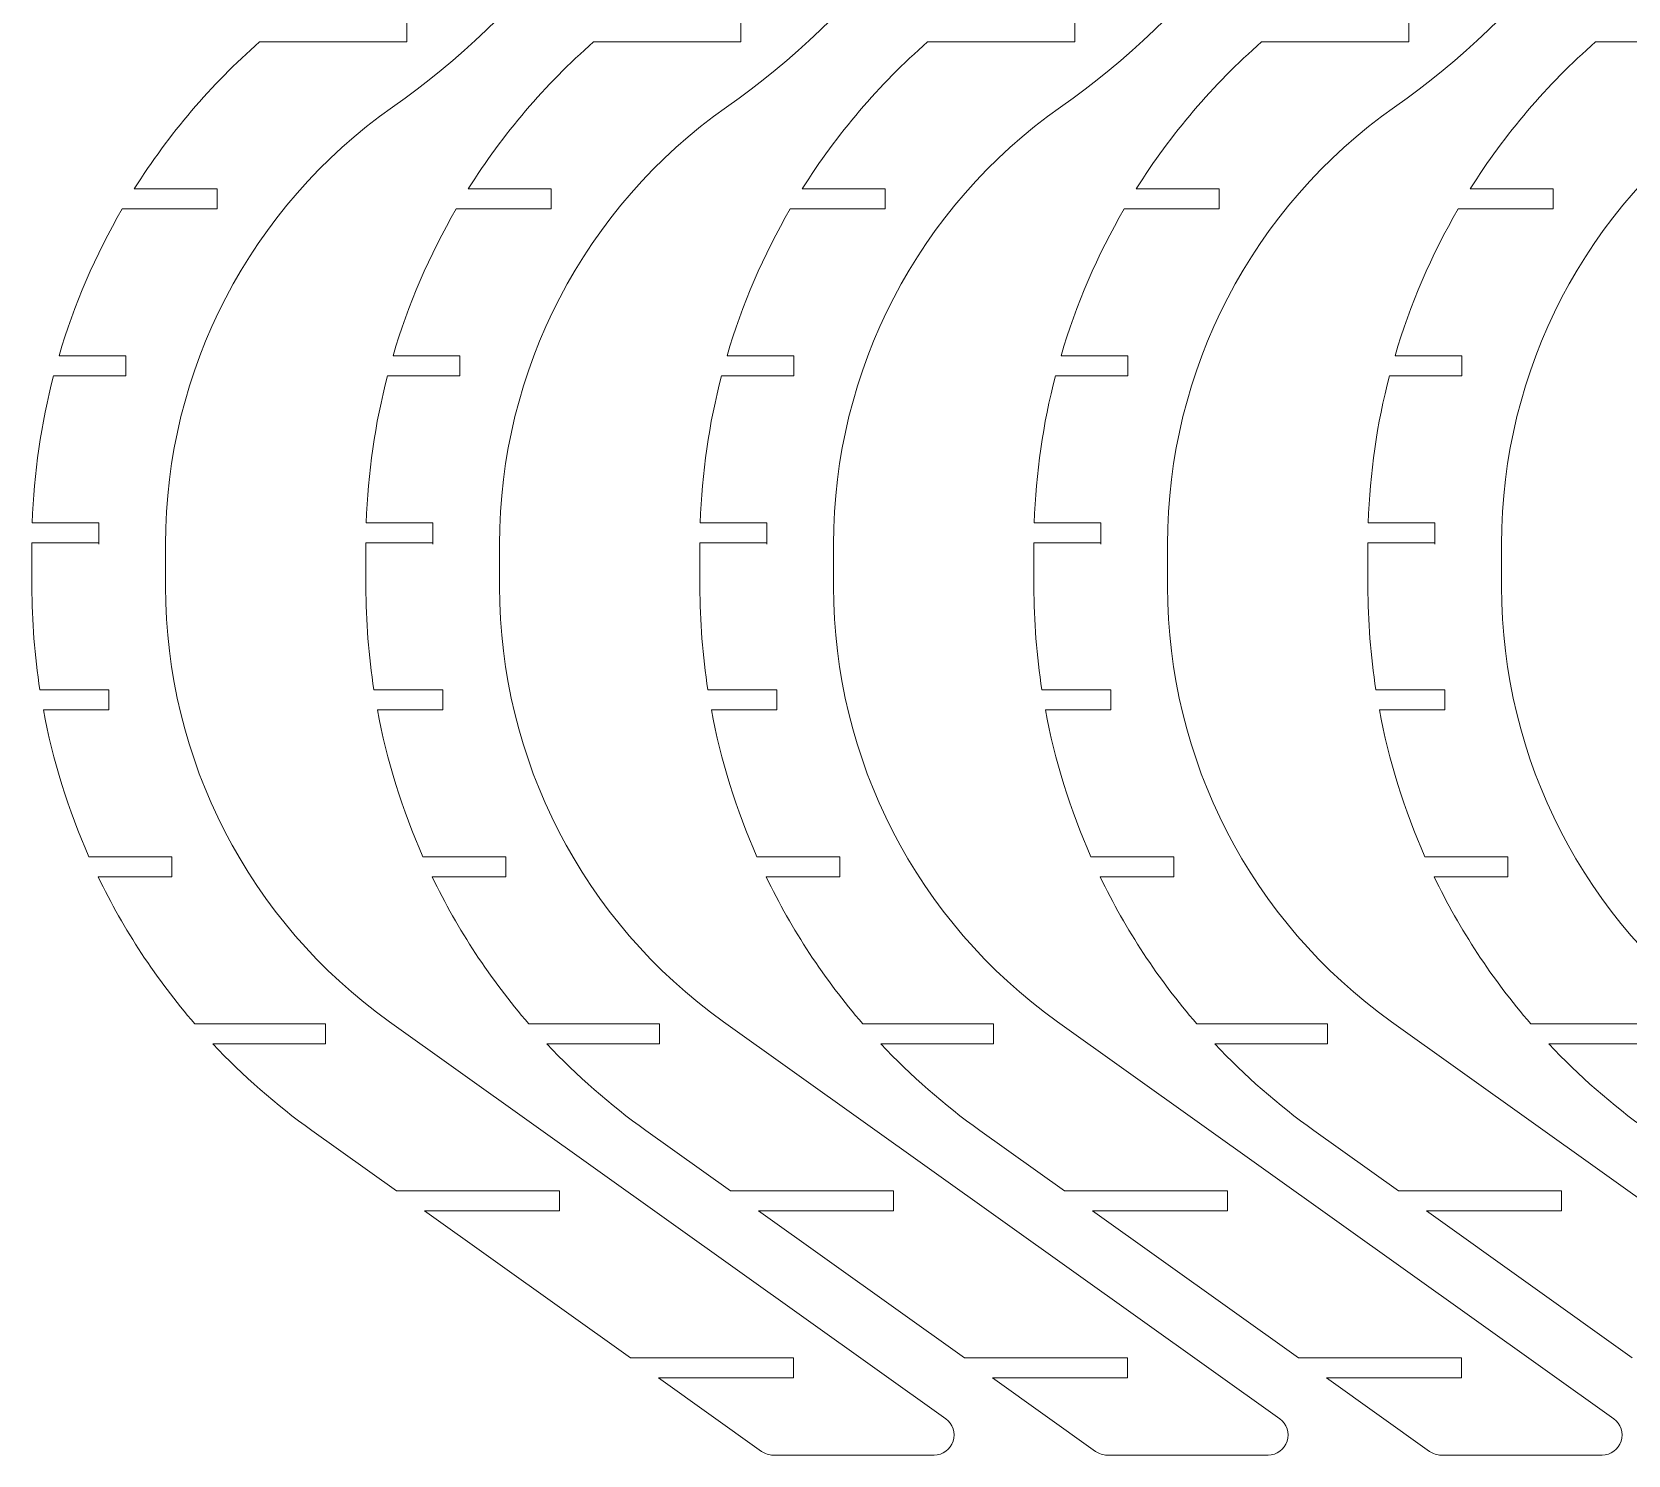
# Model space of a CAD drawing. Header units: millimetres. Extents: x -5830 to -1938, y -580 to 2011.
# Drawn here: x -2826.1 to -2587.2, y 1592 to 1805.1 of the extents above; entities that cross this region are included whole.
import ezdxf

# ---------------------------------------------------------------- set-up
doc = ezdxf.new("R2010")
doc.units = ezdxf.units.MM
doc.header["$MEASUREMENT"] = 0
doc.layers.add('layer 1', color=7, linetype='Continuous')

msp = doc.modelspace()

# ---------------------------------------------------------------- linework, layer by layer
at = {"layer": 'layer 1', "lineweight": 9}
for points in [[(-2772.1389, 1793.802), (-2732.1017, 1821.9402), (-2713.1616, 1871.5712), (-2724.2736, 1919.2289), (-2724.2736, 1919.2289), (-2735.3856, 1966.8867), (-2774.3234, 2003.0228), (-2822.6768, 2010.5516)], [(-2772.1389, 1793.802), (-2732.1017, 1821.9402), (-2713.1616, 1871.5712), (-2724.2736, 1919.2289), (-2724.2736, 1919.2289), (-2735.3856, 1966.8867), (-2774.3234, 2003.0228), (-2822.6768, 2010.5516)], [(-2722.1389, 1793.802), (-2682.1017, 1821.9402), (-2663.1616, 1871.5712), (-2674.2736, 1919.2289), (-2674.2736, 1919.2289), (-2685.3856, 1966.8867), (-2724.3234, 2003.0228), (-2772.6768, 2010.5516)], [(-2722.1389, 1793.802), (-2682.1017, 1821.9402), (-2663.1616, 1871.5712), (-2674.2736, 1919.2289), (-2674.2736, 1919.2289), (-2685.3856, 1966.8867), (-2724.3234, 2003.0228), (-2772.6768, 2010.5516)], [(-2672.1389, 1793.802), (-2632.1017, 1821.9402), (-2613.1616, 1871.5712), (-2624.2736, 1919.2289), (-2624.2736, 1919.2289), (-2635.3856, 1966.8867), (-2674.3234, 2003.0228), (-2722.6768, 2010.5516)], [(-2672.1389, 1793.802), (-2632.1017, 1821.9402), (-2613.1616, 1871.5712), (-2624.2736, 1919.2289), (-2624.2736, 1919.2289), (-2635.3856, 1966.8867), (-2674.3234, 2003.0228), (-2722.6768, 2010.5516)], [(-2622.1389, 1793.802), (-2582.1017, 1821.9402), (-2563.1616, 1871.5712), (-2574.2736, 1919.2289), (-2574.2736, 1919.2289), (-2585.3856, 1966.8867), (-2624.3234, 2003.0228), (-2672.6768, 2010.5516)], [(-2622.1389, 1793.802), (-2582.1017, 1821.9402), (-2563.1616, 1871.5712), (-2574.2736, 1919.2289), (-2574.2736, 1919.2289), (-2585.3856, 1966.8867), (-2624.3234, 2003.0228), (-2672.6768, 2010.5516)], [(-2572.1389, 1793.802), (-2532.1017, 1821.9402), (-2513.1616, 1871.5712), (-2524.2736, 1919.2289), (-2524.2736, 1919.2289), (-2535.3856, 1966.8867), (-2574.3234, 2003.0228), (-2622.6768, 2010.5516)], [(-2572.1389, 1793.802), (-2532.1017, 1821.9402), (-2513.1616, 1871.5712), (-2524.2736, 1919.2289), (-2524.2736, 1919.2289), (-2535.3856, 1966.8867), (-2574.3234, 2003.0228), (-2622.6768, 2010.5516)], [(-2691.0807, 1591.9804), (-2689.7764, 1591.9804), (-2688.6215, 1592.8231), (-2688.2236, 1594.0653), (-2688.2236, 1594.0653), (-2687.8258, 1595.3074), (-2688.2761, 1596.6643), (-2689.3377, 1597.4221)], [(-2691.0807, 1591.9804), (-2689.7764, 1591.9804), (-2688.6215, 1592.8231), (-2688.2236, 1594.0653), (-2688.2236, 1594.0653), (-2687.8258, 1595.3074), (-2688.2761, 1596.6643), (-2689.3377, 1597.4221)], [(-2641.0807, 1591.9804), (-2639.7764, 1591.9804), (-2638.6215, 1592.8231), (-2638.2236, 1594.0653), (-2638.2236, 1594.0653), (-2637.8258, 1595.3074), (-2638.2761, 1596.6643), (-2639.3377, 1597.4221)], [(-2641.0807, 1591.9804), (-2639.7764, 1591.9804), (-2638.6215, 1592.8231), (-2638.2236, 1594.0653), (-2638.2236, 1594.0653), (-2637.8258, 1595.3074), (-2638.2761, 1596.6643), (-2639.3377, 1597.4221)], [(-2591.0807, 1591.9804), (-2589.7764, 1591.9804), (-2588.6215, 1592.8231), (-2588.2236, 1594.0653), (-2588.2236, 1594.0653), (-2587.8258, 1595.3074), (-2588.2761, 1596.6643), (-2589.3377, 1597.4221)], [(-2591.0807, 1591.9804), (-2589.7764, 1591.9804), (-2588.6215, 1592.8231), (-2588.2236, 1594.0653), (-2588.2236, 1594.0653), (-2587.8258, 1595.3074), (-2588.2761, 1596.6643), (-2589.3377, 1597.4221)]]:
    msp.add_open_spline(points, degree=3, knots=[0, 0, 0, 0, 0.33333333, 0.33333333, 0.33333333, 0.33333333, 1, 1, 1, 1], dxfattribs=at)
for points in [[(-2770.0194, 1803.5517), (-2770.0194, 1803.5517), (-2770.0194, 1806.5517), (-2770.0194, 1806.5517)], [(-2770.0194, 1803.5517), (-2770.0194, 1803.5517), (-2770.0194, 1806.5517), (-2770.0194, 1806.5517)], [(-2720.0194, 1803.5517), (-2720.0194, 1803.5517), (-2720.0194, 1806.5517), (-2720.0194, 1806.5517)], [(-2720.0194, 1803.5517), (-2720.0194, 1803.5517), (-2720.0194, 1806.5517), (-2720.0194, 1806.5517)], [(-2670.0194, 1803.5517), (-2670.0194, 1803.5517), (-2670.0194, 1806.5517), (-2670.0194, 1806.5517)], [(-2670.0194, 1803.5517), (-2670.0194, 1803.5517), (-2670.0194, 1806.5517), (-2670.0194, 1806.5517)], [(-2620.0194, 1803.5517), (-2620.0194, 1803.5517), (-2620.0194, 1806.5517), (-2620.0194, 1806.5517)], [(-2620.0194, 1803.5517), (-2620.0194, 1803.5517), (-2620.0194, 1806.5517), (-2620.0194, 1806.5517)], [(-2792.0529, 1803.5517), (-2799.3387, 1797.1658), (-2805.6578, 1789.7551), (-2810.8121, 1781.5517)], [(-2792.0529, 1803.5517), (-2799.3387, 1797.1658), (-2805.6578, 1789.7551), (-2810.8121, 1781.5517)], [(-2770.0194, 1803.5517), (-2770.0194, 1803.5517), (-2792.0529, 1803.5517), (-2792.0529, 1803.5517)], [(-2770.0194, 1803.5517), (-2770.0194, 1803.5517), (-2792.0529, 1803.5517), (-2792.0529, 1803.5517)], [(-2742.0529, 1803.5517), (-2749.3387, 1797.1658), (-2755.6578, 1789.7551), (-2760.8121, 1781.5517)], [(-2742.0529, 1803.5517), (-2749.3387, 1797.1658), (-2755.6578, 1789.7551), (-2760.8121, 1781.5517)], [(-2720.0194, 1803.5517), (-2720.0194, 1803.5517), (-2742.0529, 1803.5517), (-2742.0529, 1803.5517)], [(-2720.0194, 1803.5517), (-2720.0194, 1803.5517), (-2742.0529, 1803.5517), (-2742.0529, 1803.5517)], [(-2692.0529, 1803.5517), (-2699.3387, 1797.1658), (-2705.6578, 1789.7551), (-2710.8121, 1781.5517)], [(-2692.0529, 1803.5517), (-2699.3387, 1797.1658), (-2705.6578, 1789.7551), (-2710.8121, 1781.5517)], [(-2670.0194, 1803.5517), (-2670.0194, 1803.5517), (-2692.0529, 1803.5517), (-2692.0529, 1803.5517)], [(-2670.0194, 1803.5517), (-2670.0194, 1803.5517), (-2692.0529, 1803.5517), (-2692.0529, 1803.5517)], [(-2642.0529, 1803.5517), (-2649.3387, 1797.1658), (-2655.6578, 1789.7551), (-2660.8121, 1781.5517)], [(-2642.0529, 1803.5517), (-2649.3387, 1797.1658), (-2655.6578, 1789.7551), (-2660.8121, 1781.5517)], [(-2620.0194, 1803.5517), (-2620.0194, 1803.5517), (-2642.0529, 1803.5517), (-2642.0529, 1803.5517)], [(-2620.0194, 1803.5517), (-2620.0194, 1803.5517), (-2642.0529, 1803.5517), (-2642.0529, 1803.5517)], [(-2592.0529, 1803.5517), (-2599.3387, 1797.1658), (-2605.6578, 1789.7551), (-2610.8121, 1781.5517)], [(-2592.0529, 1803.5517), (-2599.3387, 1797.1658), (-2605.6578, 1789.7551), (-2610.8121, 1781.5517)], [(-2570.0194, 1803.5517), (-2570.0194, 1803.5517), (-2592.0529, 1803.5517), (-2592.0529, 1803.5517)], [(-2570.0194, 1803.5517), (-2570.0194, 1803.5517), (-2592.0529, 1803.5517), (-2592.0529, 1803.5517)], [(-2772.1389, 1793.802), (-2793.4535, 1778.822), (-2806.1389, 1754.4017), (-2806.1389, 1728.3497)], [(-2772.1389, 1793.802), (-2793.4535, 1778.822), (-2806.1389, 1754.4017), (-2806.1389, 1728.3497)], [(-2722.1389, 1793.802), (-2743.4535, 1778.822), (-2756.1389, 1754.4017), (-2756.1389, 1728.3497)], [(-2722.1389, 1793.802), (-2743.4535, 1778.822), (-2756.1389, 1754.4017), (-2756.1389, 1728.3497)], [(-2672.1389, 1793.802), (-2693.4535, 1778.822), (-2706.1389, 1754.4017), (-2706.1389, 1728.3497)], [(-2672.1389, 1793.802), (-2693.4535, 1778.822), (-2706.1389, 1754.4017), (-2706.1389, 1728.3497)], [(-2622.1389, 1793.802), (-2643.4535, 1778.822), (-2656.1389, 1754.4017), (-2656.1389, 1728.3497)], [(-2622.1389, 1793.802), (-2643.4535, 1778.822), (-2656.1389, 1754.4017), (-2656.1389, 1728.3497)], [(-2572.1389, 1793.802), (-2593.4535, 1778.822), (-2606.1389, 1754.4017), (-2606.1389, 1728.3497)], [(-2572.1389, 1793.802), (-2593.4535, 1778.822), (-2606.1389, 1754.4017), (-2606.1389, 1728.3497)], [(-2798.4266, 1781.5517), (-2798.4266, 1781.5517), (-2810.8121, 1781.5517), (-2810.8121, 1781.5517)], [(-2798.4266, 1781.5517), (-2798.4266, 1781.5517), (-2810.8121, 1781.5517), (-2810.8121, 1781.5517)], [(-2798.4266, 1778.5517), (-2798.4266, 1778.5517), (-2798.4266, 1781.5517), (-2798.4266, 1781.5517)], [(-2798.4266, 1778.5517), (-2798.4266, 1778.5517), (-2798.4266, 1781.5517), (-2798.4266, 1781.5517)], [(-2748.4266, 1781.5517), (-2748.4266, 1781.5517), (-2760.8121, 1781.5517), (-2760.8121, 1781.5517)], [(-2748.4266, 1781.5517), (-2748.4266, 1781.5517), (-2760.8121, 1781.5517), (-2760.8121, 1781.5517)], [(-2748.4266, 1778.5517), (-2748.4266, 1778.5517), (-2748.4266, 1781.5517), (-2748.4266, 1781.5517)], [(-2748.4266, 1778.5517), (-2748.4266, 1778.5517), (-2748.4266, 1781.5517), (-2748.4266, 1781.5517)], [(-2698.4266, 1781.5517), (-2698.4266, 1781.5517), (-2710.8121, 1781.5517), (-2710.8121, 1781.5517)], [(-2698.4266, 1781.5517), (-2698.4266, 1781.5517), (-2710.8121, 1781.5517), (-2710.8121, 1781.5517)], [(-2698.4266, 1778.5517), (-2698.4266, 1778.5517), (-2698.4266, 1781.5517), (-2698.4266, 1781.5517)], [(-2698.4266, 1778.5517), (-2698.4266, 1778.5517), (-2698.4266, 1781.5517), (-2698.4266, 1781.5517)], [(-2648.4266, 1781.5517), (-2648.4266, 1781.5517), (-2660.8121, 1781.5517), (-2660.8121, 1781.5517)], [(-2648.4266, 1781.5517), (-2648.4266, 1781.5517), (-2660.8121, 1781.5517), (-2660.8121, 1781.5517)], [(-2648.4266, 1778.5517), (-2648.4266, 1778.5517), (-2648.4266, 1781.5517), (-2648.4266, 1781.5517)], [(-2648.4266, 1778.5517), (-2648.4266, 1778.5517), (-2648.4266, 1781.5517), (-2648.4266, 1781.5517)], [(-2598.4266, 1781.5517), (-2598.4266, 1781.5517), (-2610.8121, 1781.5517), (-2610.8121, 1781.5517)], [(-2598.4266, 1781.5517), (-2598.4266, 1781.5517), (-2610.8121, 1781.5517), (-2610.8121, 1781.5517)], [(-2598.4266, 1778.5517), (-2598.4266, 1778.5517), (-2598.4266, 1781.5517), (-2598.4266, 1781.5517)], [(-2598.4266, 1778.5517), (-2598.4266, 1778.5517), (-2598.4266, 1781.5517), (-2598.4266, 1781.5517)], [(-2812.6245, 1778.5517), (-2816.6461, 1771.6236), (-2819.8206, 1764.2373), (-2822.0798, 1756.5517)], [(-2812.6245, 1778.5517), (-2816.6461, 1771.6236), (-2819.8206, 1764.2373), (-2822.0798, 1756.5517)], [(-2798.4266, 1778.5517), (-2798.4266, 1778.5517), (-2812.6245, 1778.5517), (-2812.6245, 1778.5517)], [(-2798.4266, 1778.5517), (-2798.4266, 1778.5517), (-2812.6245, 1778.5517), (-2812.6245, 1778.5517)], [(-2762.6245, 1778.5517), (-2766.6461, 1771.6236), (-2769.8206, 1764.2373), (-2772.0798, 1756.5517)], [(-2762.6245, 1778.5517), (-2766.6461, 1771.6236), (-2769.8206, 1764.2373), (-2772.0798, 1756.5517)], [(-2748.4266, 1778.5517), (-2748.4266, 1778.5517), (-2762.6245, 1778.5517), (-2762.6245, 1778.5517)], [(-2748.4266, 1778.5517), (-2748.4266, 1778.5517), (-2762.6245, 1778.5517), (-2762.6245, 1778.5517)], [(-2712.6245, 1778.5517), (-2716.6461, 1771.6236), (-2719.8206, 1764.2373), (-2722.0798, 1756.5517)], [(-2712.6245, 1778.5517), (-2716.6461, 1771.6236), (-2719.8206, 1764.2373), (-2722.0798, 1756.5517)], [(-2698.4266, 1778.5517), (-2698.4266, 1778.5517), (-2712.6245, 1778.5517), (-2712.6245, 1778.5517)], [(-2698.4266, 1778.5517), (-2698.4266, 1778.5517), (-2712.6245, 1778.5517), (-2712.6245, 1778.5517)], [(-2662.6245, 1778.5517), (-2666.6461, 1771.6236), (-2669.8206, 1764.2373), (-2672.0798, 1756.5517)], [(-2662.6245, 1778.5517), (-2666.6461, 1771.6236), (-2669.8206, 1764.2373), (-2672.0798, 1756.5517)], [(-2648.4266, 1778.5517), (-2648.4266, 1778.5517), (-2662.6245, 1778.5517), (-2662.6245, 1778.5517)], [(-2648.4266, 1778.5517), (-2648.4266, 1778.5517), (-2662.6245, 1778.5517), (-2662.6245, 1778.5517)], [(-2612.6245, 1778.5517), (-2616.6461, 1771.6236), (-2619.8206, 1764.2373), (-2622.0798, 1756.5517)], [(-2612.6245, 1778.5517), (-2616.6461, 1771.6236), (-2619.8206, 1764.2373), (-2622.0798, 1756.5517)], [(-2598.4266, 1778.5517), (-2598.4266, 1778.5517), (-2612.6245, 1778.5517), (-2612.6245, 1778.5517)], [(-2598.4266, 1778.5517), (-2598.4266, 1778.5517), (-2612.6245, 1778.5517), (-2612.6245, 1778.5517)], [(-2812.0656, 1756.5517), (-2812.0656, 1756.5517), (-2822.0798, 1756.5517), (-2822.0798, 1756.5517)], [(-2812.0656, 1756.5517), (-2812.0656, 1756.5517), (-2822.0798, 1756.5517), (-2822.0798, 1756.5517)], [(-2812.0656, 1753.5517), (-2812.0656, 1753.5517), (-2812.0656, 1756.5517), (-2812.0656, 1756.5517)], [(-2812.0656, 1753.5517), (-2812.0656, 1753.5517), (-2812.0656, 1756.5517), (-2812.0656, 1756.5517)], [(-2762.0656, 1756.5517), (-2762.0656, 1756.5517), (-2772.0798, 1756.5517), (-2772.0798, 1756.5517)], [(-2762.0656, 1756.5517), (-2762.0656, 1756.5517), (-2772.0798, 1756.5517), (-2772.0798, 1756.5517)], [(-2762.0656, 1753.5517), (-2762.0656, 1753.5517), (-2762.0656, 1756.5517), (-2762.0656, 1756.5517)], [(-2762.0656, 1753.5517), (-2762.0656, 1753.5517), (-2762.0656, 1756.5517), (-2762.0656, 1756.5517)], [(-2712.0656, 1756.5517), (-2712.0656, 1756.5517), (-2722.0798, 1756.5517), (-2722.0798, 1756.5517)], [(-2712.0656, 1756.5517), (-2712.0656, 1756.5517), (-2722.0798, 1756.5517), (-2722.0798, 1756.5517)], [(-2712.0656, 1753.5517), (-2712.0656, 1753.5517), (-2712.0656, 1756.5517), (-2712.0656, 1756.5517)], [(-2712.0656, 1753.5517), (-2712.0656, 1753.5517), (-2712.0656, 1756.5517), (-2712.0656, 1756.5517)], [(-2662.0656, 1756.5517), (-2662.0656, 1756.5517), (-2672.0798, 1756.5517), (-2672.0798, 1756.5517)], [(-2662.0656, 1756.5517), (-2662.0656, 1756.5517), (-2672.0798, 1756.5517), (-2672.0798, 1756.5517)], [(-2662.0656, 1753.5517), (-2662.0656, 1753.5517), (-2662.0656, 1756.5517), (-2662.0656, 1756.5517)], [(-2662.0656, 1753.5517), (-2662.0656, 1753.5517), (-2662.0656, 1756.5517), (-2662.0656, 1756.5517)], [(-2612.0656, 1756.5517), (-2612.0656, 1756.5517), (-2622.0798, 1756.5517), (-2622.0798, 1756.5517)], [(-2612.0656, 1756.5517), (-2612.0656, 1756.5517), (-2622.0798, 1756.5517), (-2622.0798, 1756.5517)], [(-2612.0656, 1753.5517), (-2612.0656, 1753.5517), (-2612.0656, 1756.5517), (-2612.0656, 1756.5517)], [(-2612.0656, 1753.5517), (-2612.0656, 1753.5517), (-2612.0656, 1756.5517), (-2612.0656, 1756.5517)], [(-2822.9111, 1753.5517), (-2824.7843, 1746.3592), (-2825.8497, 1738.9803), (-2826.0877, 1731.5517)], [(-2822.9111, 1753.5517), (-2824.7843, 1746.3592), (-2825.8497, 1738.9803), (-2826.0877, 1731.5517)], [(-2812.0656, 1753.5517), (-2812.0656, 1753.5517), (-2822.9111, 1753.5517), (-2822.9111, 1753.5517)], [(-2812.0656, 1753.5517), (-2812.0656, 1753.5517), (-2822.9111, 1753.5517), (-2822.9111, 1753.5517)], [(-2772.9111, 1753.5517), (-2774.7843, 1746.3592), (-2775.8497, 1738.9803), (-2776.0877, 1731.5517)], [(-2772.9111, 1753.5517), (-2774.7843, 1746.3592), (-2775.8497, 1738.9803), (-2776.0877, 1731.5517)], [(-2762.0656, 1753.5517), (-2762.0656, 1753.5517), (-2772.9111, 1753.5517), (-2772.9111, 1753.5517)], [(-2762.0656, 1753.5517), (-2762.0656, 1753.5517), (-2772.9111, 1753.5517), (-2772.9111, 1753.5517)], [(-2722.9111, 1753.5517), (-2724.7843, 1746.3592), (-2725.8497, 1738.9803), (-2726.0877, 1731.5517)], [(-2722.9111, 1753.5517), (-2724.7843, 1746.3592), (-2725.8497, 1738.9803), (-2726.0877, 1731.5517)], [(-2712.0656, 1753.5517), (-2712.0656, 1753.5517), (-2722.9111, 1753.5517), (-2722.9111, 1753.5517)], [(-2712.0656, 1753.5517), (-2712.0656, 1753.5517), (-2722.9111, 1753.5517), (-2722.9111, 1753.5517)], [(-2672.9111, 1753.5517), (-2674.7843, 1746.3592), (-2675.8497, 1738.9803), (-2676.0877, 1731.5517)], [(-2672.9111, 1753.5517), (-2674.7843, 1746.3592), (-2675.8497, 1738.9803), (-2676.0877, 1731.5517)], [(-2662.0656, 1753.5517), (-2662.0656, 1753.5517), (-2672.9111, 1753.5517), (-2672.9111, 1753.5517)], [(-2662.0656, 1753.5517), (-2662.0656, 1753.5517), (-2672.9111, 1753.5517), (-2672.9111, 1753.5517)], [(-2622.9111, 1753.5517), (-2624.7843, 1746.3592), (-2625.8497, 1738.9803), (-2626.0877, 1731.5517)], [(-2622.9111, 1753.5517), (-2624.7843, 1746.3592), (-2625.8497, 1738.9803), (-2626.0877, 1731.5517)], [(-2612.0656, 1753.5517), (-2612.0656, 1753.5517), (-2622.9111, 1753.5517), (-2622.9111, 1753.5517)], [(-2612.0656, 1753.5517), (-2612.0656, 1753.5517), (-2622.9111, 1753.5517), (-2622.9111, 1753.5517)], [(-2816.1389, 1731.5517), (-2816.1389, 1731.5517), (-2826.0877, 1731.5517), (-2826.0877, 1731.5517)], [(-2816.1389, 1731.5517), (-2816.1389, 1731.5517), (-2826.0877, 1731.5517), (-2826.0877, 1731.5517)], [(-2816.1389, 1728.3497), (-2816.1389, 1728.3497), (-2816.1389, 1731.5517), (-2816.1389, 1731.5517)], [(-2816.1389, 1728.3497), (-2816.1389, 1728.3497), (-2816.1389, 1731.5517), (-2816.1389, 1731.5517)], [(-2766.1389, 1731.5517), (-2766.1389, 1731.5517), (-2776.0877, 1731.5517), (-2776.0877, 1731.5517)], [(-2766.1389, 1731.5517), (-2766.1389, 1731.5517), (-2776.0877, 1731.5517), (-2776.0877, 1731.5517)], [(-2766.1389, 1728.3497), (-2766.1389, 1728.3497), (-2766.1389, 1731.5517), (-2766.1389, 1731.5517)], [(-2766.1389, 1728.3497), (-2766.1389, 1728.3497), (-2766.1389, 1731.5517), (-2766.1389, 1731.5517)], [(-2716.1389, 1731.5517), (-2716.1389, 1731.5517), (-2726.0877, 1731.5517), (-2726.0877, 1731.5517)], [(-2716.1389, 1731.5517), (-2716.1389, 1731.5517), (-2726.0877, 1731.5517), (-2726.0877, 1731.5517)], [(-2716.1389, 1728.3497), (-2716.1389, 1728.3497), (-2716.1389, 1731.5517), (-2716.1389, 1731.5517)], [(-2716.1389, 1728.3497), (-2716.1389, 1728.3497), (-2716.1389, 1731.5517), (-2716.1389, 1731.5517)], [(-2666.1389, 1731.5517), (-2666.1389, 1731.5517), (-2676.0877, 1731.5517), (-2676.0877, 1731.5517)], [(-2666.1389, 1731.5517), (-2666.1389, 1731.5517), (-2676.0877, 1731.5517), (-2676.0877, 1731.5517)], [(-2666.1389, 1728.3497), (-2666.1389, 1728.3497), (-2666.1389, 1731.5517), (-2666.1389, 1731.5517)], [(-2666.1389, 1728.3497), (-2666.1389, 1728.3497), (-2666.1389, 1731.5517), (-2666.1389, 1731.5517)], [(-2616.1389, 1731.5517), (-2616.1389, 1731.5517), (-2626.0877, 1731.5517), (-2626.0877, 1731.5517)], [(-2616.1389, 1731.5517), (-2616.1389, 1731.5517), (-2626.0877, 1731.5517), (-2626.0877, 1731.5517)], [(-2616.1389, 1728.3497), (-2616.1389, 1728.3497), (-2616.1389, 1731.5517), (-2616.1389, 1731.5517)], [(-2616.1389, 1728.3497), (-2616.1389, 1728.3497), (-2616.1389, 1731.5517), (-2616.1389, 1731.5517)], [(-2826.1387, 1728.5517), (-2826.1389, 1728.4844), (-2826.1389, 1728.417), (-2826.1389, 1728.3497)], [(-2826.1389, 1728.3497), (-2826.1389, 1728.3497), (-2826.1389, 1728.5517), (-2826.1389, 1728.5517)], [(-2826.1387, 1728.5517), (-2826.1389, 1728.4844), (-2826.1389, 1728.417), (-2826.1389, 1728.3497)], [(-2826.1389, 1728.3497), (-2826.1389, 1728.3497), (-2826.1389, 1728.5517), (-2826.1389, 1728.5517)], [(-2826.1389, 1728.3497), (-2826.1389, 1728.3497), (-2826.1389, 1721.9804), (-2826.1389, 1721.9804)], [(-2826.1389, 1728.3497), (-2826.1389, 1728.3497), (-2826.1389, 1721.9804), (-2826.1389, 1721.9804)], [(-2816.1389, 1728.5517), (-2816.1389, 1728.5517), (-2826.1387, 1728.5517), (-2826.1387, 1728.5517)], [(-2816.1389, 1728.5517), (-2816.1389, 1728.5517), (-2826.1387, 1728.5517), (-2826.1387, 1728.5517)], [(-2806.1389, 1728.3497), (-2806.1389, 1728.3497), (-2806.1389, 1721.9804), (-2806.1389, 1721.9804)], [(-2806.1389, 1728.3497), (-2806.1389, 1728.3497), (-2806.1389, 1721.9804), (-2806.1389, 1721.9804)], [(-2776.1387, 1728.5517), (-2776.1389, 1728.4844), (-2776.1389, 1728.417), (-2776.1389, 1728.3497)], [(-2776.1389, 1728.3497), (-2776.1389, 1728.3497), (-2776.1389, 1728.5517), (-2776.1389, 1728.5517)], [(-2776.1387, 1728.5517), (-2776.1389, 1728.4844), (-2776.1389, 1728.417), (-2776.1389, 1728.3497)], [(-2776.1389, 1728.3497), (-2776.1389, 1728.3497), (-2776.1389, 1728.5517), (-2776.1389, 1728.5517)], [(-2776.1389, 1728.3497), (-2776.1389, 1728.3497), (-2776.1389, 1721.9804), (-2776.1389, 1721.9804)], [(-2776.1389, 1728.3497), (-2776.1389, 1728.3497), (-2776.1389, 1721.9804), (-2776.1389, 1721.9804)], [(-2766.1389, 1728.5517), (-2766.1389, 1728.5517), (-2776.1387, 1728.5517), (-2776.1387, 1728.5517)], [(-2766.1389, 1728.5517), (-2766.1389, 1728.5517), (-2776.1387, 1728.5517), (-2776.1387, 1728.5517)], [(-2756.1389, 1728.3497), (-2756.1389, 1728.3497), (-2756.1389, 1721.9804), (-2756.1389, 1721.9804)], [(-2756.1389, 1728.3497), (-2756.1389, 1728.3497), (-2756.1389, 1721.9804), (-2756.1389, 1721.9804)], [(-2726.1387, 1728.5517), (-2726.1389, 1728.4844), (-2726.1389, 1728.417), (-2726.1389, 1728.3497)], [(-2726.1389, 1728.3497), (-2726.1389, 1728.3497), (-2726.1389, 1728.5517), (-2726.1389, 1728.5517)], [(-2726.1387, 1728.5517), (-2726.1389, 1728.4844), (-2726.1389, 1728.417), (-2726.1389, 1728.3497)], [(-2726.1389, 1728.3497), (-2726.1389, 1728.3497), (-2726.1389, 1728.5517), (-2726.1389, 1728.5517)], [(-2726.1389, 1728.3497), (-2726.1389, 1728.3497), (-2726.1389, 1721.9804), (-2726.1389, 1721.9804)], [(-2726.1389, 1728.3497), (-2726.1389, 1728.3497), (-2726.1389, 1721.9804), (-2726.1389, 1721.9804)], [(-2716.1389, 1728.5517), (-2716.1389, 1728.5517), (-2726.1387, 1728.5517), (-2726.1387, 1728.5517)], [(-2716.1389, 1728.5517), (-2716.1389, 1728.5517), (-2726.1387, 1728.5517), (-2726.1387, 1728.5517)], [(-2706.1389, 1728.3497), (-2706.1389, 1728.3497), (-2706.1389, 1721.9804), (-2706.1389, 1721.9804)], [(-2706.1389, 1728.3497), (-2706.1389, 1728.3497), (-2706.1389, 1721.9804), (-2706.1389, 1721.9804)], [(-2676.1387, 1728.5517), (-2676.1389, 1728.4844), (-2676.1389, 1728.417), (-2676.1389, 1728.3497)], [(-2676.1389, 1728.3497), (-2676.1389, 1728.3497), (-2676.1389, 1728.5517), (-2676.1389, 1728.5517)], [(-2676.1387, 1728.5517), (-2676.1389, 1728.4844), (-2676.1389, 1728.417), (-2676.1389, 1728.3497)], [(-2676.1389, 1728.3497), (-2676.1389, 1728.3497), (-2676.1389, 1728.5517), (-2676.1389, 1728.5517)], [(-2676.1389, 1728.3497), (-2676.1389, 1728.3497), (-2676.1389, 1721.9804), (-2676.1389, 1721.9804)], [(-2676.1389, 1728.3497), (-2676.1389, 1728.3497), (-2676.1389, 1721.9804), (-2676.1389, 1721.9804)], [(-2666.1389, 1728.5517), (-2666.1389, 1728.5517), (-2676.1387, 1728.5517), (-2676.1387, 1728.5517)], [(-2666.1389, 1728.5517), (-2666.1389, 1728.5517), (-2676.1387, 1728.5517), (-2676.1387, 1728.5517)], [(-2656.1389, 1728.3497), (-2656.1389, 1728.3497), (-2656.1389, 1721.9804), (-2656.1389, 1721.9804)], [(-2656.1389, 1728.3497), (-2656.1389, 1728.3497), (-2656.1389, 1721.9804), (-2656.1389, 1721.9804)], [(-2626.1387, 1728.5517), (-2626.1389, 1728.4844), (-2626.1389, 1728.417), (-2626.1389, 1728.3497)], [(-2626.1389, 1728.3497), (-2626.1389, 1728.3497), (-2626.1389, 1728.5517), (-2626.1389, 1728.5517)], [(-2626.1387, 1728.5517), (-2626.1389, 1728.4844), (-2626.1389, 1728.417), (-2626.1389, 1728.3497)], [(-2626.1389, 1728.3497), (-2626.1389, 1728.3497), (-2626.1389, 1728.5517), (-2626.1389, 1728.5517)], [(-2626.1389, 1728.3497), (-2626.1389, 1728.3497), (-2626.1389, 1721.9804), (-2626.1389, 1721.9804)], [(-2626.1389, 1728.3497), (-2626.1389, 1728.3497), (-2626.1389, 1721.9804), (-2626.1389, 1721.9804)], [(-2616.1389, 1728.5517), (-2616.1389, 1728.5517), (-2626.1387, 1728.5517), (-2626.1387, 1728.5517)], [(-2616.1389, 1728.5517), (-2616.1389, 1728.5517), (-2626.1387, 1728.5517), (-2626.1387, 1728.5517)], [(-2606.1389, 1728.3497), (-2606.1389, 1728.3497), (-2606.1389, 1721.9804), (-2606.1389, 1721.9804)], [(-2606.1389, 1728.3497), (-2606.1389, 1728.3497), (-2606.1389, 1721.9804), (-2606.1389, 1721.9804)], [(-2826.1389, 1721.9804), (-2826.1389, 1716.8143), (-2825.7386, 1711.656), (-2824.9416, 1706.5517)], [(-2826.1389, 1721.9804), (-2826.1389, 1716.8143), (-2825.7386, 1711.656), (-2824.9416, 1706.5517)], [(-2806.1389, 1721.9804), (-2806.1389, 1696.1352), (-2793.6529, 1671.8821), (-2772.617, 1656.8667)], [(-2806.1389, 1721.9804), (-2806.1389, 1696.1352), (-2793.6529, 1671.8821), (-2772.617, 1656.8667)], [(-2776.1389, 1721.9804), (-2776.1389, 1716.8143), (-2775.7386, 1711.656), (-2774.9416, 1706.5517)], [(-2776.1389, 1721.9804), (-2776.1389, 1716.8143), (-2775.7386, 1711.656), (-2774.9416, 1706.5517)], [(-2756.1389, 1721.9804), (-2756.1389, 1696.1352), (-2743.6529, 1671.8821), (-2722.617, 1656.8667)], [(-2756.1389, 1721.9804), (-2756.1389, 1696.1352), (-2743.6529, 1671.8821), (-2722.617, 1656.8667)], [(-2726.1389, 1721.9804), (-2726.1389, 1716.8143), (-2725.7386, 1711.656), (-2724.9416, 1706.5517)], [(-2726.1389, 1721.9804), (-2726.1389, 1716.8143), (-2725.7386, 1711.656), (-2724.9416, 1706.5517)], [(-2706.1389, 1721.9804), (-2706.1389, 1696.1352), (-2693.6529, 1671.8821), (-2672.617, 1656.8667)], [(-2706.1389, 1721.9804), (-2706.1389, 1696.1352), (-2693.6529, 1671.8821), (-2672.617, 1656.8667)], [(-2676.1389, 1721.9804), (-2676.1389, 1716.8143), (-2675.7386, 1711.656), (-2674.9416, 1706.5517)], [(-2676.1389, 1721.9804), (-2676.1389, 1716.8143), (-2675.7386, 1711.656), (-2674.9416, 1706.5517)], [(-2656.1389, 1721.9804), (-2656.1389, 1696.1352), (-2643.6529, 1671.8821), (-2622.617, 1656.8667)], [(-2656.1389, 1721.9804), (-2656.1389, 1696.1352), (-2643.6529, 1671.8821), (-2622.617, 1656.8667)], [(-2626.1389, 1721.9804), (-2626.1389, 1716.8143), (-2625.7386, 1711.656), (-2624.9416, 1706.5517)], [(-2626.1389, 1721.9804), (-2626.1389, 1716.8143), (-2625.7386, 1711.656), (-2624.9416, 1706.5517)], [(-2606.1389, 1721.9804), (-2606.1389, 1696.1352), (-2593.6529, 1671.8821), (-2572.617, 1656.8667)], [(-2606.1389, 1721.9804), (-2606.1389, 1696.1352), (-2593.6529, 1671.8821), (-2572.617, 1656.8667)], [(-2814.6371, 1706.5517), (-2814.6371, 1706.5517), (-2824.9416, 1706.5517), (-2824.9416, 1706.5517)], [(-2814.6371, 1706.5517), (-2814.6371, 1706.5517), (-2824.9416, 1706.5517), (-2824.9416, 1706.5517)], [(-2814.6371, 1706.5517), (-2814.6371, 1706.5517), (-2814.6371, 1703.5517), (-2814.6371, 1703.5517)], [(-2814.6371, 1706.5517), (-2814.6371, 1706.5517), (-2814.6371, 1703.5517), (-2814.6371, 1703.5517)], [(-2764.6371, 1706.5517), (-2764.6371, 1706.5517), (-2774.9416, 1706.5517), (-2774.9416, 1706.5517)], [(-2764.6371, 1706.5517), (-2764.6371, 1706.5517), (-2774.9416, 1706.5517), (-2774.9416, 1706.5517)], [(-2764.6371, 1706.5517), (-2764.6371, 1706.5517), (-2764.6371, 1703.5517), (-2764.6371, 1703.5517)], [(-2764.6371, 1706.5517), (-2764.6371, 1706.5517), (-2764.6371, 1703.5517), (-2764.6371, 1703.5517)], [(-2714.6371, 1706.5517), (-2714.6371, 1706.5517), (-2724.9416, 1706.5517), (-2724.9416, 1706.5517)], [(-2714.6371, 1706.5517), (-2714.6371, 1706.5517), (-2724.9416, 1706.5517), (-2724.9416, 1706.5517)], [(-2714.6371, 1706.5517), (-2714.6371, 1706.5517), (-2714.6371, 1703.5517), (-2714.6371, 1703.5517)], [(-2714.6371, 1706.5517), (-2714.6371, 1706.5517), (-2714.6371, 1703.5517), (-2714.6371, 1703.5517)], [(-2664.6371, 1706.5517), (-2664.6371, 1706.5517), (-2674.9416, 1706.5517), (-2674.9416, 1706.5517)], [(-2664.6371, 1706.5517), (-2664.6371, 1706.5517), (-2674.9416, 1706.5517), (-2674.9416, 1706.5517)], [(-2664.6371, 1706.5517), (-2664.6371, 1706.5517), (-2664.6371, 1703.5517), (-2664.6371, 1703.5517)], [(-2664.6371, 1706.5517), (-2664.6371, 1706.5517), (-2664.6371, 1703.5517), (-2664.6371, 1703.5517)], [(-2614.6371, 1706.5517), (-2614.6371, 1706.5517), (-2624.9416, 1706.5517), (-2624.9416, 1706.5517)], [(-2614.6371, 1706.5517), (-2614.6371, 1706.5517), (-2624.9416, 1706.5517), (-2624.9416, 1706.5517)], [(-2614.6371, 1706.5517), (-2614.6371, 1706.5517), (-2614.6371, 1703.5517), (-2614.6371, 1703.5517)], [(-2614.6371, 1706.5517), (-2614.6371, 1706.5517), (-2614.6371, 1703.5517), (-2614.6371, 1703.5517)], [(-2824.4262, 1703.5517), (-2823.0065, 1695.98), (-2820.7167, 1688.5977), (-2817.6022, 1681.5517)], [(-2814.6371, 1703.5517), (-2814.6371, 1703.5517), (-2824.4262, 1703.5517), (-2824.4262, 1703.5517)], [(-2824.4262, 1703.5517), (-2823.0065, 1695.98), (-2820.7167, 1688.5977), (-2817.6022, 1681.5517)], [(-2814.6371, 1703.5517), (-2814.6371, 1703.5517), (-2824.4262, 1703.5517), (-2824.4262, 1703.5517)], [(-2774.4262, 1703.5517), (-2773.0065, 1695.98), (-2770.7167, 1688.5977), (-2767.6022, 1681.5517)], [(-2764.6371, 1703.5517), (-2764.6371, 1703.5517), (-2774.4262, 1703.5517), (-2774.4262, 1703.5517)], [(-2774.4262, 1703.5517), (-2773.0065, 1695.98), (-2770.7167, 1688.5977), (-2767.6022, 1681.5517)], [(-2764.6371, 1703.5517), (-2764.6371, 1703.5517), (-2774.4262, 1703.5517), (-2774.4262, 1703.5517)], [(-2724.4262, 1703.5517), (-2723.0065, 1695.98), (-2720.7167, 1688.5977), (-2717.6022, 1681.5517)], [(-2714.6371, 1703.5517), (-2714.6371, 1703.5517), (-2724.4262, 1703.5517), (-2724.4262, 1703.5517)], [(-2724.4262, 1703.5517), (-2723.0065, 1695.98), (-2720.7167, 1688.5977), (-2717.6022, 1681.5517)], [(-2714.6371, 1703.5517), (-2714.6371, 1703.5517), (-2724.4262, 1703.5517), (-2724.4262, 1703.5517)], [(-2674.4262, 1703.5517), (-2673.0065, 1695.98), (-2670.7167, 1688.5977), (-2667.6022, 1681.5517)], [(-2664.6371, 1703.5517), (-2664.6371, 1703.5517), (-2674.4262, 1703.5517), (-2674.4262, 1703.5517)], [(-2674.4262, 1703.5517), (-2673.0065, 1695.98), (-2670.7167, 1688.5977), (-2667.6022, 1681.5517)], [(-2664.6371, 1703.5517), (-2664.6371, 1703.5517), (-2674.4262, 1703.5517), (-2674.4262, 1703.5517)], [(-2624.4262, 1703.5517), (-2623.0065, 1695.98), (-2620.7167, 1688.5977), (-2617.6022, 1681.5517)], [(-2614.6371, 1703.5517), (-2614.6371, 1703.5517), (-2624.4262, 1703.5517), (-2624.4262, 1703.5517)], [(-2624.4262, 1703.5517), (-2623.0065, 1695.98), (-2620.7167, 1688.5977), (-2617.6022, 1681.5517)], [(-2614.6371, 1703.5517), (-2614.6371, 1703.5517), (-2624.4262, 1703.5517), (-2624.4262, 1703.5517)], [(-2805.1717, 1681.5517), (-2805.1717, 1681.5517), (-2817.6022, 1681.5517), (-2817.6022, 1681.5517)], [(-2805.1717, 1681.5517), (-2805.1717, 1681.5517), (-2817.6022, 1681.5517), (-2817.6022, 1681.5517)], [(-2805.1717, 1681.5517), (-2805.1717, 1681.5517), (-2805.1717, 1678.5517), (-2805.1717, 1678.5517)], [(-2805.1717, 1681.5517), (-2805.1717, 1681.5517), (-2805.1717, 1678.5517), (-2805.1717, 1678.5517)], [(-2755.1717, 1681.5517), (-2755.1717, 1681.5517), (-2767.6022, 1681.5517), (-2767.6022, 1681.5517)], [(-2755.1717, 1681.5517), (-2755.1717, 1681.5517), (-2767.6022, 1681.5517), (-2767.6022, 1681.5517)], [(-2755.1717, 1681.5517), (-2755.1717, 1681.5517), (-2755.1717, 1678.5517), (-2755.1717, 1678.5517)], [(-2755.1717, 1681.5517), (-2755.1717, 1681.5517), (-2755.1717, 1678.5517), (-2755.1717, 1678.5517)], [(-2705.1717, 1681.5517), (-2705.1717, 1681.5517), (-2717.6022, 1681.5517), (-2717.6022, 1681.5517)], [(-2705.1717, 1681.5517), (-2705.1717, 1681.5517), (-2717.6022, 1681.5517), (-2717.6022, 1681.5517)], [(-2705.1717, 1681.5517), (-2705.1717, 1681.5517), (-2705.1717, 1678.5517), (-2705.1717, 1678.5517)], [(-2705.1717, 1681.5517), (-2705.1717, 1681.5517), (-2705.1717, 1678.5517), (-2705.1717, 1678.5517)], [(-2655.1717, 1681.5517), (-2655.1717, 1681.5517), (-2667.6022, 1681.5517), (-2667.6022, 1681.5517)], [(-2655.1717, 1681.5517), (-2655.1717, 1681.5517), (-2667.6022, 1681.5517), (-2667.6022, 1681.5517)], [(-2655.1717, 1681.5517), (-2655.1717, 1681.5517), (-2655.1717, 1678.5517), (-2655.1717, 1678.5517)], [(-2655.1717, 1681.5517), (-2655.1717, 1681.5517), (-2655.1717, 1678.5517), (-2655.1717, 1678.5517)], [(-2605.1717, 1681.5517), (-2605.1717, 1681.5517), (-2617.6022, 1681.5517), (-2617.6022, 1681.5517)], [(-2605.1717, 1681.5517), (-2605.1717, 1681.5517), (-2617.6022, 1681.5517), (-2617.6022, 1681.5517)], [(-2605.1717, 1681.5517), (-2605.1717, 1681.5517), (-2605.1717, 1678.5517), (-2605.1717, 1678.5517)], [(-2605.1717, 1681.5517), (-2605.1717, 1681.5517), (-2605.1717, 1678.5517), (-2605.1717, 1678.5517)], [(-2816.2164, 1678.5517), (-2812.3893, 1670.6136), (-2807.5296, 1663.2162), (-2801.7636, 1656.5517)], [(-2805.1717, 1678.5517), (-2805.1717, 1678.5517), (-2816.2164, 1678.5517), (-2816.2164, 1678.5517)], [(-2816.2164, 1678.5517), (-2812.3893, 1670.6136), (-2807.5296, 1663.2162), (-2801.7636, 1656.5517)], [(-2805.1717, 1678.5517), (-2805.1717, 1678.5517), (-2816.2164, 1678.5517), (-2816.2164, 1678.5517)], [(-2766.2164, 1678.5517), (-2762.3893, 1670.6136), (-2757.5296, 1663.2162), (-2751.7636, 1656.5517)], [(-2755.1717, 1678.5517), (-2755.1717, 1678.5517), (-2766.2164, 1678.5517), (-2766.2164, 1678.5517)], [(-2766.2164, 1678.5517), (-2762.3893, 1670.6136), (-2757.5296, 1663.2162), (-2751.7636, 1656.5517)], [(-2755.1717, 1678.5517), (-2755.1717, 1678.5517), (-2766.2164, 1678.5517), (-2766.2164, 1678.5517)], [(-2716.2164, 1678.5517), (-2712.3893, 1670.6136), (-2707.5296, 1663.2162), (-2701.7636, 1656.5517)], [(-2705.1717, 1678.5517), (-2705.1717, 1678.5517), (-2716.2164, 1678.5517), (-2716.2164, 1678.5517)], [(-2716.2164, 1678.5517), (-2712.3893, 1670.6136), (-2707.5296, 1663.2162), (-2701.7636, 1656.5517)], [(-2705.1717, 1678.5517), (-2705.1717, 1678.5517), (-2716.2164, 1678.5517), (-2716.2164, 1678.5517)], [(-2666.2164, 1678.5517), (-2662.3893, 1670.6136), (-2657.5296, 1663.2162), (-2651.7636, 1656.5517)], [(-2655.1717, 1678.5517), (-2655.1717, 1678.5517), (-2666.2164, 1678.5517), (-2666.2164, 1678.5517)], [(-2666.2164, 1678.5517), (-2662.3893, 1670.6136), (-2657.5296, 1663.2162), (-2651.7636, 1656.5517)], [(-2655.1717, 1678.5517), (-2655.1717, 1678.5517), (-2666.2164, 1678.5517), (-2666.2164, 1678.5517)], [(-2616.2164, 1678.5517), (-2612.3893, 1670.6136), (-2607.5296, 1663.2162), (-2601.7636, 1656.5517)], [(-2605.1717, 1678.5517), (-2605.1717, 1678.5517), (-2616.2164, 1678.5517), (-2616.2164, 1678.5517)], [(-2616.2164, 1678.5517), (-2612.3893, 1670.6136), (-2607.5296, 1663.2162), (-2601.7636, 1656.5517)], [(-2605.1717, 1678.5517), (-2605.1717, 1678.5517), (-2616.2164, 1678.5517), (-2616.2164, 1678.5517)], [(-2782.1758, 1656.5517), (-2782.1758, 1656.5517), (-2801.7636, 1656.5517), (-2801.7636, 1656.5517)], [(-2782.1758, 1656.5517), (-2782.1758, 1656.5517), (-2801.7636, 1656.5517), (-2801.7636, 1656.5517)], [(-2782.1758, 1656.5517), (-2782.1758, 1656.5517), (-2782.1758, 1653.5517), (-2782.1758, 1653.5517)], [(-2782.1758, 1656.5517), (-2782.1758, 1656.5517), (-2782.1758, 1653.5517), (-2782.1758, 1653.5517)], [(-2689.3378, 1597.4221), (-2689.3378, 1597.4221), (-2772.617, 1656.8667), (-2772.617, 1656.8667)], [(-2689.3378, 1597.4221), (-2689.3378, 1597.4221), (-2772.617, 1656.8667), (-2772.617, 1656.8667)], [(-2732.1758, 1656.5517), (-2732.1758, 1656.5517), (-2751.7636, 1656.5517), (-2751.7636, 1656.5517)], [(-2732.1758, 1656.5517), (-2732.1758, 1656.5517), (-2751.7636, 1656.5517), (-2751.7636, 1656.5517)], [(-2732.1758, 1656.5517), (-2732.1758, 1656.5517), (-2732.1758, 1653.5517), (-2732.1758, 1653.5517)], [(-2732.1758, 1656.5517), (-2732.1758, 1656.5517), (-2732.1758, 1653.5517), (-2732.1758, 1653.5517)], [(-2639.3378, 1597.4221), (-2639.3378, 1597.4221), (-2722.617, 1656.8667), (-2722.617, 1656.8667)], [(-2639.3378, 1597.4221), (-2639.3378, 1597.4221), (-2722.617, 1656.8667), (-2722.617, 1656.8667)], [(-2682.1758, 1656.5517), (-2682.1758, 1656.5517), (-2701.7636, 1656.5517), (-2701.7636, 1656.5517)], [(-2682.1758, 1656.5517), (-2682.1758, 1656.5517), (-2701.7636, 1656.5517), (-2701.7636, 1656.5517)], [(-2682.1758, 1656.5517), (-2682.1758, 1656.5517), (-2682.1758, 1653.5517), (-2682.1758, 1653.5517)], [(-2682.1758, 1656.5517), (-2682.1758, 1656.5517), (-2682.1758, 1653.5517), (-2682.1758, 1653.5517)], [(-2589.3378, 1597.4221), (-2589.3378, 1597.4221), (-2672.617, 1656.8667), (-2672.617, 1656.8667)], [(-2589.3378, 1597.4221), (-2589.3378, 1597.4221), (-2672.617, 1656.8667), (-2672.617, 1656.8667)], [(-2632.1758, 1656.5517), (-2632.1758, 1656.5517), (-2651.7636, 1656.5517), (-2651.7636, 1656.5517)], [(-2632.1758, 1656.5517), (-2632.1758, 1656.5517), (-2651.7636, 1656.5517), (-2651.7636, 1656.5517)], [(-2632.1758, 1656.5517), (-2632.1758, 1656.5517), (-2632.1758, 1653.5517), (-2632.1758, 1653.5517)], [(-2632.1758, 1656.5517), (-2632.1758, 1656.5517), (-2632.1758, 1653.5517), (-2632.1758, 1653.5517)], [(-2539.3378, 1597.4221), (-2539.3378, 1597.4221), (-2622.617, 1656.8667), (-2622.617, 1656.8667)], [(-2539.3378, 1597.4221), (-2539.3378, 1597.4221), (-2622.617, 1656.8667), (-2622.617, 1656.8667)], [(-2582.1758, 1656.5517), (-2582.1758, 1656.5517), (-2601.7636, 1656.5517), (-2601.7636, 1656.5517)], [(-2582.1758, 1656.5517), (-2582.1758, 1656.5517), (-2601.7636, 1656.5517), (-2601.7636, 1656.5517)], [(-2799.0603, 1653.5517), (-2794.5576, 1648.7534), (-2789.5922, 1644.4112), (-2784.2365, 1640.5882)], [(-2782.1758, 1653.5517), (-2782.1758, 1653.5517), (-2799.0603, 1653.5517), (-2799.0603, 1653.5517)], [(-2799.0603, 1653.5517), (-2794.5576, 1648.7534), (-2789.5922, 1644.4112), (-2784.2365, 1640.5882)], [(-2782.1758, 1653.5517), (-2782.1758, 1653.5517), (-2799.0603, 1653.5517), (-2799.0603, 1653.5517)], [(-2749.0603, 1653.5517), (-2744.5576, 1648.7534), (-2739.5922, 1644.4112), (-2734.2365, 1640.5882)], [(-2732.1758, 1653.5517), (-2732.1758, 1653.5517), (-2749.0603, 1653.5517), (-2749.0603, 1653.5517)], [(-2749.0603, 1653.5517), (-2744.5576, 1648.7534), (-2739.5922, 1644.4112), (-2734.2365, 1640.5882)], [(-2732.1758, 1653.5517), (-2732.1758, 1653.5517), (-2749.0603, 1653.5517), (-2749.0603, 1653.5517)], [(-2699.0603, 1653.5517), (-2694.5576, 1648.7534), (-2689.5922, 1644.4112), (-2684.2365, 1640.5882)], [(-2682.1758, 1653.5517), (-2682.1758, 1653.5517), (-2699.0603, 1653.5517), (-2699.0603, 1653.5517)], [(-2699.0603, 1653.5517), (-2694.5576, 1648.7534), (-2689.5922, 1644.4112), (-2684.2365, 1640.5882)], [(-2682.1758, 1653.5517), (-2682.1758, 1653.5517), (-2699.0603, 1653.5517), (-2699.0603, 1653.5517)], [(-2649.0603, 1653.5517), (-2644.5576, 1648.7534), (-2639.5922, 1644.4112), (-2634.2365, 1640.5882)], [(-2632.1758, 1653.5517), (-2632.1758, 1653.5517), (-2649.0603, 1653.5517), (-2649.0603, 1653.5517)], [(-2649.0603, 1653.5517), (-2644.5576, 1648.7534), (-2639.5922, 1644.4112), (-2634.2365, 1640.5882)], [(-2632.1758, 1653.5517), (-2632.1758, 1653.5517), (-2649.0603, 1653.5517), (-2649.0603, 1653.5517)], [(-2599.0603, 1653.5517), (-2594.5576, 1648.7534), (-2589.5922, 1644.4112), (-2584.2365, 1640.5882)], [(-2582.1758, 1653.5517), (-2582.1758, 1653.5517), (-2599.0603, 1653.5517), (-2599.0603, 1653.5517)], [(-2599.0603, 1653.5517), (-2594.5576, 1648.7534), (-2589.5922, 1644.4112), (-2584.2365, 1640.5882)], [(-2582.1758, 1653.5517), (-2582.1758, 1653.5517), (-2599.0603, 1653.5517), (-2599.0603, 1653.5517)], [(-2771.5767, 1631.5517), (-2771.5767, 1631.5517), (-2784.2365, 1640.5882), (-2784.2365, 1640.5882)], [(-2771.5767, 1631.5517), (-2771.5767, 1631.5517), (-2784.2365, 1640.5882), (-2784.2365, 1640.5882)], [(-2721.5767, 1631.5517), (-2721.5767, 1631.5517), (-2734.2365, 1640.5882), (-2734.2365, 1640.5882)], [(-2721.5767, 1631.5517), (-2721.5767, 1631.5517), (-2734.2365, 1640.5882), (-2734.2365, 1640.5882)], [(-2671.5767, 1631.5517), (-2671.5767, 1631.5517), (-2684.2365, 1640.5882), (-2684.2365, 1640.5882)], [(-2671.5767, 1631.5517), (-2671.5767, 1631.5517), (-2684.2365, 1640.5882), (-2684.2365, 1640.5882)], [(-2621.5767, 1631.5517), (-2621.5767, 1631.5517), (-2634.2365, 1640.5882), (-2634.2365, 1640.5882)], [(-2621.5767, 1631.5517), (-2621.5767, 1631.5517), (-2634.2365, 1640.5882), (-2634.2365, 1640.5882)], [(-2747.1519, 1631.5517), (-2747.1519, 1631.5517), (-2771.5767, 1631.5517), (-2771.5767, 1631.5517)], [(-2747.1519, 1631.5517), (-2747.1519, 1631.5517), (-2771.5767, 1631.5517), (-2771.5767, 1631.5517)], [(-2747.1519, 1631.5517), (-2747.1519, 1631.5517), (-2747.1519, 1628.5517), (-2747.1519, 1628.5517)], [(-2747.1519, 1631.5517), (-2747.1519, 1631.5517), (-2747.1519, 1628.5517), (-2747.1519, 1628.5517)], [(-2697.1519, 1631.5517), (-2697.1519, 1631.5517), (-2721.5767, 1631.5517), (-2721.5767, 1631.5517)], [(-2697.1519, 1631.5517), (-2697.1519, 1631.5517), (-2721.5767, 1631.5517), (-2721.5767, 1631.5517)], [(-2697.1519, 1631.5517), (-2697.1519, 1631.5517), (-2697.1519, 1628.5517), (-2697.1519, 1628.5517)], [(-2697.1519, 1631.5517), (-2697.1519, 1631.5517), (-2697.1519, 1628.5517), (-2697.1519, 1628.5517)], [(-2647.1519, 1631.5517), (-2647.1519, 1631.5517), (-2671.5767, 1631.5517), (-2671.5767, 1631.5517)], [(-2647.1519, 1631.5517), (-2647.1519, 1631.5517), (-2671.5767, 1631.5517), (-2671.5767, 1631.5517)], [(-2647.1519, 1631.5517), (-2647.1519, 1631.5517), (-2647.1519, 1628.5517), (-2647.1519, 1628.5517)], [(-2647.1519, 1631.5517), (-2647.1519, 1631.5517), (-2647.1519, 1628.5517), (-2647.1519, 1628.5517)], [(-2597.1519, 1631.5517), (-2597.1519, 1631.5517), (-2621.5767, 1631.5517), (-2621.5767, 1631.5517)], [(-2597.1519, 1631.5517), (-2597.1519, 1631.5517), (-2621.5767, 1631.5517), (-2621.5767, 1631.5517)], [(-2597.1519, 1631.5517), (-2597.1519, 1631.5517), (-2597.1519, 1628.5517), (-2597.1519, 1628.5517)], [(-2597.1519, 1631.5517), (-2597.1519, 1631.5517), (-2597.1519, 1628.5517), (-2597.1519, 1628.5517)], [(-2736.5528, 1606.5517), (-2736.5528, 1606.5517), (-2767.3739, 1628.5517), (-2767.3739, 1628.5517)], [(-2747.1519, 1628.5517), (-2747.1519, 1628.5517), (-2767.3739, 1628.5517), (-2767.3739, 1628.5517)], [(-2736.5528, 1606.5517), (-2736.5528, 1606.5517), (-2767.3739, 1628.5517), (-2767.3739, 1628.5517)], [(-2747.1519, 1628.5517), (-2747.1519, 1628.5517), (-2767.3739, 1628.5517), (-2767.3739, 1628.5517)], [(-2686.5528, 1606.5517), (-2686.5528, 1606.5517), (-2717.3739, 1628.5517), (-2717.3739, 1628.5517)], [(-2697.1519, 1628.5517), (-2697.1519, 1628.5517), (-2717.3739, 1628.5517), (-2717.3739, 1628.5517)], [(-2686.5528, 1606.5517), (-2686.5528, 1606.5517), (-2717.3739, 1628.5517), (-2717.3739, 1628.5517)], [(-2697.1519, 1628.5517), (-2697.1519, 1628.5517), (-2717.3739, 1628.5517), (-2717.3739, 1628.5517)], [(-2636.5528, 1606.5517), (-2636.5528, 1606.5517), (-2667.3739, 1628.5517), (-2667.3739, 1628.5517)], [(-2647.1519, 1628.5517), (-2647.1519, 1628.5517), (-2667.3739, 1628.5517), (-2667.3739, 1628.5517)], [(-2636.5528, 1606.5517), (-2636.5528, 1606.5517), (-2667.3739, 1628.5517), (-2667.3739, 1628.5517)], [(-2647.1519, 1628.5517), (-2647.1519, 1628.5517), (-2667.3739, 1628.5517), (-2667.3739, 1628.5517)], [(-2586.5528, 1606.5517), (-2586.5528, 1606.5517), (-2617.3739, 1628.5517), (-2617.3739, 1628.5517)], [(-2597.1519, 1628.5517), (-2597.1519, 1628.5517), (-2617.3739, 1628.5517), (-2617.3739, 1628.5517)], [(-2586.5528, 1606.5517), (-2586.5528, 1606.5517), (-2617.3739, 1628.5517), (-2617.3739, 1628.5517)], [(-2597.1519, 1628.5517), (-2597.1519, 1628.5517), (-2617.3739, 1628.5517), (-2617.3739, 1628.5517)], [(-2712.1279, 1606.5517), (-2712.1279, 1606.5517), (-2736.5528, 1606.5517), (-2736.5528, 1606.5517)], [(-2712.1279, 1606.5517), (-2712.1279, 1606.5517), (-2736.5528, 1606.5517), (-2736.5528, 1606.5517)], [(-2712.1279, 1606.5517), (-2712.1279, 1606.5517), (-2712.1279, 1603.5517), (-2712.1279, 1603.5517)], [(-2712.1279, 1606.5517), (-2712.1279, 1606.5517), (-2712.1279, 1603.5517), (-2712.1279, 1603.5517)], [(-2662.1279, 1606.5517), (-2662.1279, 1606.5517), (-2686.5528, 1606.5517), (-2686.5528, 1606.5517)], [(-2662.1279, 1606.5517), (-2662.1279, 1606.5517), (-2686.5528, 1606.5517), (-2686.5528, 1606.5517)], [(-2662.1279, 1606.5517), (-2662.1279, 1606.5517), (-2662.1279, 1603.5517), (-2662.1279, 1603.5517)], [(-2662.1279, 1606.5517), (-2662.1279, 1606.5517), (-2662.1279, 1603.5517), (-2662.1279, 1603.5517)], [(-2612.1279, 1606.5517), (-2612.1279, 1606.5517), (-2636.5528, 1606.5517), (-2636.5528, 1606.5517)], [(-2612.1279, 1606.5517), (-2612.1279, 1606.5517), (-2636.5528, 1606.5517), (-2636.5528, 1606.5517)], [(-2612.1279, 1606.5517), (-2612.1279, 1606.5517), (-2612.1279, 1603.5517), (-2612.1279, 1603.5517)], [(-2612.1279, 1606.5517), (-2612.1279, 1606.5517), (-2612.1279, 1603.5517), (-2612.1279, 1603.5517)], [(-2716.921, 1592.5386), (-2716.921, 1592.5386), (-2732.3499, 1603.5517), (-2732.3499, 1603.5517)], [(-2712.1279, 1603.5517), (-2712.1279, 1603.5517), (-2732.3499, 1603.5517), (-2732.3499, 1603.5517)], [(-2716.921, 1592.5386), (-2716.921, 1592.5386), (-2732.3499, 1603.5517), (-2732.3499, 1603.5517)], [(-2712.1279, 1603.5517), (-2712.1279, 1603.5517), (-2732.3499, 1603.5517), (-2732.3499, 1603.5517)], [(-2666.921, 1592.5386), (-2666.921, 1592.5386), (-2682.3499, 1603.5517), (-2682.3499, 1603.5517)], [(-2662.1279, 1603.5517), (-2662.1279, 1603.5517), (-2682.3499, 1603.5517), (-2682.3499, 1603.5517)], [(-2666.921, 1592.5386), (-2666.921, 1592.5386), (-2682.3499, 1603.5517), (-2682.3499, 1603.5517)], [(-2662.1279, 1603.5517), (-2662.1279, 1603.5517), (-2682.3499, 1603.5517), (-2682.3499, 1603.5517)], [(-2616.921, 1592.5386), (-2616.921, 1592.5386), (-2632.3499, 1603.5517), (-2632.3499, 1603.5517)], [(-2612.1279, 1603.5517), (-2612.1279, 1603.5517), (-2632.3499, 1603.5517), (-2632.3499, 1603.5517)], [(-2616.921, 1592.5386), (-2616.921, 1592.5386), (-2632.3499, 1603.5517), (-2632.3499, 1603.5517)], [(-2612.1279, 1603.5517), (-2612.1279, 1603.5517), (-2632.3499, 1603.5517), (-2632.3499, 1603.5517)], [(-2716.921, 1592.5386), (-2716.4124, 1592.1755), (-2715.803, 1591.9804), (-2715.1781, 1591.9804)], [(-2716.921, 1592.5386), (-2716.4124, 1592.1755), (-2715.803, 1591.9804), (-2715.1781, 1591.9804)], [(-2715.1781, 1591.9804), (-2715.1781, 1591.9804), (-2691.0807, 1591.9804), (-2691.0807, 1591.9804)], [(-2715.1781, 1591.9804), (-2715.1781, 1591.9804), (-2691.0807, 1591.9804), (-2691.0807, 1591.9804)], [(-2666.921, 1592.5386), (-2666.4124, 1592.1755), (-2665.803, 1591.9804), (-2665.1781, 1591.9804)], [(-2666.921, 1592.5386), (-2666.4124, 1592.1755), (-2665.803, 1591.9804), (-2665.1781, 1591.9804)], [(-2665.1781, 1591.9804), (-2665.1781, 1591.9804), (-2641.0807, 1591.9804), (-2641.0807, 1591.9804)], [(-2665.1781, 1591.9804), (-2665.1781, 1591.9804), (-2641.0807, 1591.9804), (-2641.0807, 1591.9804)], [(-2616.921, 1592.5386), (-2616.4124, 1592.1755), (-2615.803, 1591.9804), (-2615.1781, 1591.9804)], [(-2616.921, 1592.5386), (-2616.4124, 1592.1755), (-2615.803, 1591.9804), (-2615.1781, 1591.9804)], [(-2615.1781, 1591.9804), (-2615.1781, 1591.9804), (-2591.0807, 1591.9804), (-2591.0807, 1591.9804)], [(-2615.1781, 1591.9804), (-2615.1781, 1591.9804), (-2591.0807, 1591.9804), (-2591.0807, 1591.9804)]]:
    msp.add_open_spline(points, degree=3, dxfattribs=at)

doc.saveas('drawing.dxf')
